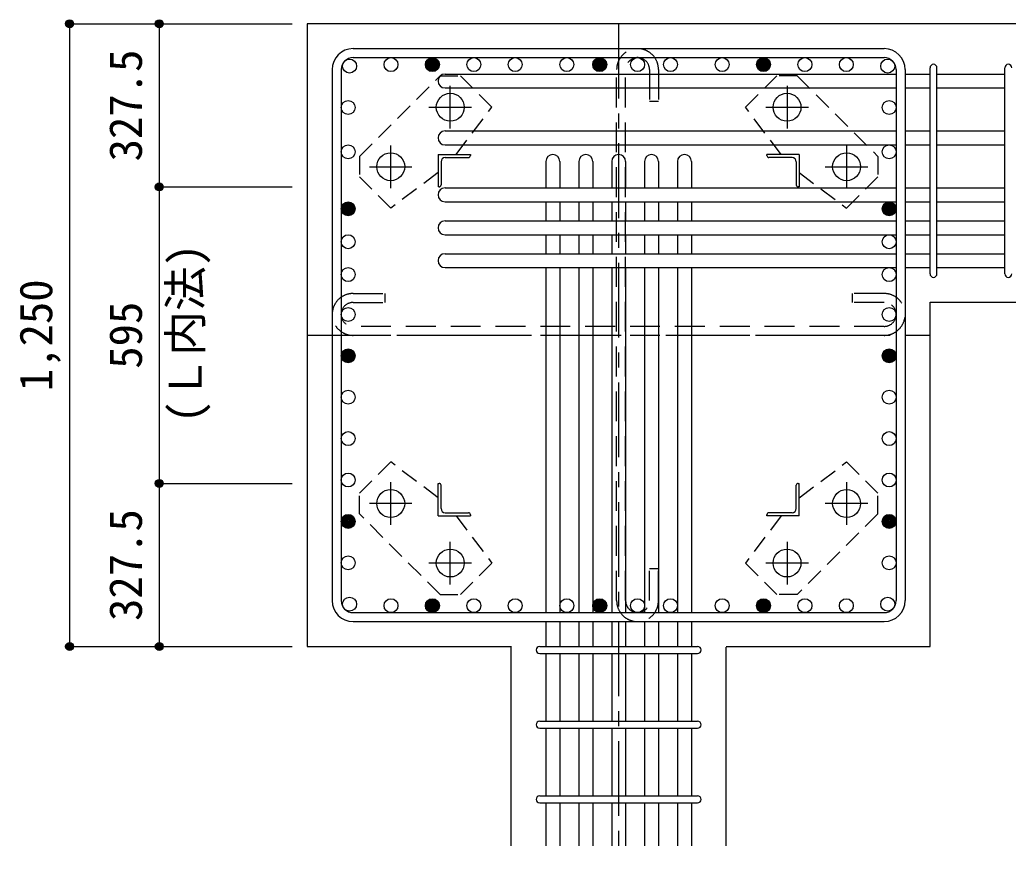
# Model space of a CAD drawing. Units: millimetres at full size, sheet at 1:30. Extents: x -5973 to 5954, y -4195 to 4201.
# Drawn here: x -650 to 1334, y 1473 to 3156 of the extents above; entities that cross this region are included whole.
import ezdxf
from ezdxf.enums import TextEntityAlignment as Align

# ---------------------------------------------------------------- set-up
doc = ezdxf.new("R2010")
doc.units = ezdxf.units.MM
doc.header["$LTSCALE"] = 30
doc.header["$PDMODE"] = 32
doc.header["$PDSIZE"] = 15
for name, pattern in [('CHAIN1', [8, 5, -1, 1, -1]), ('DASHED1', [1.8, 1.2, -0.6]), ('DASHED2', [3, 2, -1])]:
    doc.linetypes.add(name, pattern=pattern)
for name, color, linetype in [('0-1_躯体線', 2, 'Continuous'), ('0-2_アンカー、アングル', 4, 'Continuous'), ('0-3_立上り筋', 4, 'Continuous'), ('0-4_フープ筋', 7, 'Continuous'), ('0-5_基礎梁筋', 7, 'Continuous'), ('0-6_スタラップ筋', 7, 'Continuous'), ('0-7_文字', 4, 'Continuous'), ('0-9_プレート', 4, 'DASHED1'), ('0-C_中子', 7, 'DASHED2'), ('0-D_寸法', 4, 'Continuous')]:
    doc.layers.add(name, color=color, linetype=linetype)
doc.styles.add('ＭＳ ゴシック', font='')
doc.styles.get('ＭＳ ゴシック').set_extended_font_data('MS Gothic')

msp = doc.modelspace()

# ---------------------------------------------------------------- linework, layer by layer
at = {"layer": '0-1_躯体線'}
for p, q in [((1577.44, 3148.3), (-72.56, 3148.3)), ((-72.56, 3148.3), (-72.56, 1898.3)), ((1177.44, 2589.3), (1577.44, 2589.3)), ((1177.44, 1898.3), (1177.44, 2589.3)), ((-72.56, 1898.3), (337.22, 1898.3)), ((336.94, 1498.3), (336.94, 1898.3)), ((767.94, 1898.3), (1177.44, 1898.3)), ((767.94, 1498.3), (767.94, 1896.96))]:
    msp.add_line(p, q, dxfattribs=at)
at = {"layer": '0-2_アンカー、アングル', "linetype": 'CHAIN1'}
for p, q in [((214.44, 2938.1), (214.44, 3023.6)), ((890.44, 3023.6), (890.44, 2938.1)), ((171.64, 2980.8), (257.14, 2980.8)), ((847.74, 2980.8), (933.24, 2980.8)), ((94.94, 2818.6), (94.94, 2904.1)), ((1009.94, 2904.1), (1009.94, 2818.6)), ((52.14, 2861.3), (137.64, 2861.3)), ((967.24, 2861.3), (1052.74, 2861.3)), ((94.94, 2142.5), (94.94, 2228)), ((1009.94, 2228), (1009.94, 2142.5)), ((137.64, 2185.3), (52.14, 2185.3)), ((1052.74, 2185.3), (967.24, 2185.3)), ((214.44, 2023), (214.44, 2108.5)), ((890.44, 2108.5), (890.44, 2023)), ((257.14, 2065.8), (171.64, 2065.8)), ((933.24, 2065.8), (847.74, 2065.8))]:
    msp.add_line(p, q, dxfattribs=at)
at = {"layer": '0-2_アンカー、アングル'}
for p, q in [((189.94, 2885.8), (254.94, 2885.8)), ((189.94, 2885.8), (189.94, 2820.8)), ((204.44, 2879.8), (250.94, 2879.8)), ((254.94, 2885.8), (254.94, 2883.8)), ((914.94, 2885.8), (849.94, 2885.8)), ((849.94, 2883.8), (849.94, 2885.8)), ((900.44, 2879.8), (853.94, 2879.8)), ((914.94, 2885.8), (914.94, 2820.8)), ((195.94, 2871.3), (195.94, 2824.8)), ((908.94, 2871.3), (908.94, 2824.8)), ((191.94, 2820.8), (189.94, 2820.8)), ((914.94, 2820.8), (912.94, 2820.8)), ((189.94, 2225.8), (191.94, 2225.8)), ((189.94, 2160.8), (189.94, 2225.8)), ((912.94, 2225.8), (914.94, 2225.8)), ((914.94, 2160.8), (914.94, 2225.8)), ((195.94, 2175.3), (195.94, 2221.8)), ((908.94, 2175.3), (908.94, 2221.8)), ((204.44, 2166.8), (250.94, 2166.8)), ((254.94, 2162.8), (254.94, 2160.8)), ((849.94, 2160.8), (849.94, 2162.8)), ((900.44, 2166.8), (853.94, 2166.8)), ((189.94, 2160.8), (254.94, 2160.8)), ((914.94, 2160.8), (849.94, 2160.8))]:
    msp.add_line(p, q, dxfattribs=at)
at = {"layer": '0-2_アンカー、アングル', "color": 3}
for centre in [(214.44, 2980.8), (890.44, 2980.8), (94.94, 2861.3), (1009.94, 2861.3), (94.94, 2185.3), (1009.94, 2185.3), (214.44, 2065.8), (890.44, 2065.8)]:
    msp.add_circle(centre, 28, dxfattribs=at)
at = {"layer": '0-2_アンカー、アングル'}
for centre, radius, start, end in [((204.44, 2871.3), 8.5, 90, 180), ((250.94, 2883.8), 4, 270, 0), ((853.94, 2883.8), 4, 180, 270), ((900.44, 2871.3), 8.5, 0, 90), ((191.94, 2824.8), 4, 270, 0), ((912.94, 2824.8), 4, 180, 270), ((191.94, 2221.8), 4, 0, 90), ((912.94, 2221.8), 4, 90, 180), ((204.44, 2175.3), 8.5, 180, 270), ((250.94, 2162.8), 4, 0, 90), ((853.94, 2162.8), 4, 90, 180), ((900.44, 2175.3), 8.5, 270, 0)]:
    msp.add_arc(centre, radius, start, end, dxfattribs=at)
at = {"layer": '0-3_立上り筋', "color": 3}
for centre in [(12.37, 3063.37), (95.45, 3066.3), (95.45, 3066.3), (178.54, 3066.3), (178.54, 3066.3), (261.63, 3066.3), (261.63, 3066.3), (344.72, 3066.3), (344.72, 3066.3), (448.44, 3066.3), (514.44, 3066.3), (514.44, 3066.3), (590.44, 3066.3), (590.44, 3066.3), (656.44, 3066.3), (656.44, 3066.3), (760.16, 3066.3), (760.16, 3066.3), (843.24, 3066.3), (843.24, 3066.3), (926.33, 3066.3), (926.33, 3066.3), (1009.42, 3066.3), (1009.42, 3066.3), (1092.51, 3063.37), (1092.51, 3063.37), (1092.51, 3063.37), (9.44, 2980.28), (1095.44, 2980.28), (9.44, 2891.08), (1095.44, 2891.08), (9.44, 2776.8), (1095.44, 2776.8), (9.44, 2710.8), (1095.44, 2710.8), (9.44, 2644.8), (1095.44, 2644.8), (9.44, 2564.84), (1095.44, 2564.84), (9.44, 2481.76), (1095.44, 2481.76), (9.44, 2398.67), (1095.44, 2398.67), (9.44, 2315.58), (1095.44, 2315.58), (9.44, 2232.49), (1095.44, 2232.49), (9.44, 2149.4), (1095.44, 2149.4), (9.44, 2066.32), (1095.44, 2066.32), (12.37, 1983.23), (12.37, 1983.23), (95.45, 1980.3), (95.45, 1980.3), (178.54, 1980.3), (178.54, 1980.3), (261.63, 1980.3), (261.63, 1980.3), (344.72, 1980.3), (344.72, 1980.3), (448.44, 1980.3), (514.44, 1980.3), (514.44, 1980.3), (590.44, 1980.3), (590.44, 1980.3), (656.44, 1980.3), (656.44, 1980.3), (760.16, 1980.3), (760.16, 1980.3), (843.24, 1980.3), (843.24, 1980.3), (926.33, 1980.3), (926.33, 1980.3), (1009.42, 1980.3), (1009.42, 1980.3), (1092.51, 1983.23), (1092.51, 1983.23)]:
    msp.add_circle(centre, 14, dxfattribs=at)
at = {"layer": '0-3_立上り筋'}
for centre, radius in [((178.54, 3066.3), 14), ((178.54, 3066.3), 12.6), ((178.54, 3066.3), 11.2), ((178.54, 3066.3), 9.8), ((514.44, 3066.3), 14), ((514.44, 3066.3), 12.6), ((514.44, 3066.3), 11.2), ((514.44, 3066.3), 9.8), ((843.24, 3066.3), 14), ((843.24, 3066.3), 12.6), ((843.24, 3066.3), 11.2), ((843.24, 3066.3), 9.8), ((178.54, 3066.3), 8.4), ((178.54, 3066.3), 7), ((178.54, 3066.3), 5.6), ((178.54, 3066.3), 4.2), ((178.54, 3066.3), 2.8), ((178.54, 3066.3), 1.4), ((514.44, 3066.3), 8.4), ((514.44, 3066.3), 7), ((514.44, 3066.3), 5.6), ((514.44, 3066.3), 4.2), ((514.44, 3066.3), 2.8), ((514.44, 3066.3), 1.4), ((843.24, 3066.3), 8.4), ((843.24, 3066.3), 7), ((843.24, 3066.3), 5.6), ((843.24, 3066.3), 4.2), ((843.24, 3066.3), 2.8), ((843.24, 3066.3), 1.4), ((9.44, 2776.8), 14), ((9.44, 2776.8), 12.6), ((9.44, 2776.8), 11.2), ((9.44, 2776.8), 9.8), ((9.44, 2776.8), 8.4), ((9.44, 2776.8), 7), ((9.44, 2776.8), 5.6), ((9.44, 2776.8), 4.2), ((9.44, 2776.8), 2.8), ((9.44, 2776.8), 1.4), ((1095.44, 2776.8), 14), ((1095.44, 2776.8), 12.6), ((1095.44, 2776.8), 11.2), ((1095.44, 2776.8), 9.8), ((1095.44, 2776.8), 8.4), ((1095.44, 2776.8), 7), ((1095.44, 2776.8), 5.6), ((1095.44, 2776.8), 4.2), ((1095.44, 2776.8), 2.8), ((1095.44, 2776.8), 1.4), ((9.44, 2481.76), 14), ((9.44, 2481.76), 12.6), ((9.44, 2481.76), 11.2), ((9.44, 2481.76), 9.8), ((9.44, 2481.76), 8.4), ((9.44, 2481.76), 7), ((9.44, 2481.76), 5.6), ((9.44, 2481.76), 4.2), ((9.44, 2481.76), 2.8), ((9.44, 2481.76), 1.4), ((1095.44, 2481.76), 14), ((1095.44, 2481.76), 12.6), ((1095.44, 2481.76), 11.2), ((1095.44, 2481.76), 9.8), ((1095.44, 2481.76), 8.4), ((1095.44, 2481.76), 7), ((1095.44, 2481.76), 5.6), ((1095.44, 2481.76), 4.2), ((1095.44, 2481.76), 2.8), ((1095.44, 2481.76), 1.4), ((9.44, 2149.4), 14), ((1095.44, 2149.4), 14), ((9.44, 2149.4), 12.6), ((9.44, 2149.4), 11.2), ((9.44, 2149.4), 9.8), ((9.44, 2149.4), 8.4), ((9.44, 2149.4), 7), ((9.44, 2149.4), 5.6), ((9.44, 2149.4), 4.2), ((9.44, 2149.4), 2.8), ((9.44, 2149.4), 1.4), ((1095.44, 2149.4), 12.6), ((1095.44, 2149.4), 11.2), ((1095.44, 2149.4), 9.8), ((1095.44, 2149.4), 8.4), ((1095.44, 2149.4), 7), ((1095.44, 2149.4), 5.6), ((1095.44, 2149.4), 4.2), ((1095.44, 2149.4), 2.8), ((1095.44, 2149.4), 1.4), ((178.54, 1980.3), 14), ((178.54, 1980.3), 12.6), ((178.54, 1980.3), 11.2), ((178.54, 1980.3), 9.8), ((178.54, 1980.3), 8.4), ((178.54, 1980.3), 7), ((178.54, 1980.3), 5.6), ((178.54, 1980.3), 4.2), ((514.44, 1980.3), 14), ((514.44, 1980.3), 12.6), ((514.44, 1980.3), 11.2), ((514.44, 1980.3), 9.8), ((514.44, 1980.3), 8.4), ((514.44, 1980.3), 7), ((514.44, 1980.3), 5.6), ((514.44, 1980.3), 4.2), ((843.24, 1980.3), 14), ((843.24, 1980.3), 12.6), ((843.24, 1980.3), 11.2), ((843.24, 1980.3), 9.8), ((843.24, 1980.3), 8.4), ((843.24, 1980.3), 7), ((843.24, 1980.3), 5.6), ((843.24, 1980.3), 4.2), ((178.54, 1980.3), 2.8), ((178.54, 1980.3), 1.4), ((514.44, 1980.3), 2.8), ((514.44, 1980.3), 1.4), ((843.24, 1980.3), 2.8), ((843.24, 1980.3), 1.4)]:
    msp.add_circle(centre, radius, dxfattribs=at)
at = {"layer": '0-4_フープ筋'}
for p, q in [((19.44, 3098.3), (1085.44, 3098.3)), ((19.44, 3080.3), (1085.44, 3080.3)), ((-22.56, 3056.3), (-22.56, 1990.3)), ((-4.56, 3056.3), (-4.56, 1990.3)), ((1109.44, 3056.3), (1109.44, 1990.3)), ((1127.44, 3056.3), (1127.44, 1990.3)), ((19.44, 1966.3), (1085.44, 1966.3)), ((19.44, 1948.3), (1085.44, 1948.3))]:
    msp.add_line(p, q, dxfattribs=at)
for centre, radius, start, end in [((19.44, 3056.3), 42, 90, 180), ((1085.44, 3056.3), 42, 0, 90), ((19.44, 3056.3), 24, 90, 180), ((1085.44, 3056.3), 24, 0, 90), ((1085.44, 3056.3), 24, 0, 90), ((19.44, 1990.3), 42, 180, 270), ((19.44, 1990.3), 24, 180, 270), ((1085.44, 1990.3), 42, 270, 0), ((1085.44, 1990.3), 24, 270, 0)]:
    msp.add_arc(centre, radius, start, end, dxfattribs=at)
at = {"layer": '0-5_基礎梁筋'}
for p, q in [((203.94, 3047.37), (1109.44, 3047.37)), ((1127.44, 3047.37), (1177.44, 3047.37)), ((1191.44, 3047.37), (1327.44, 3047.37)), ((203.94, 3019.37), (1109.44, 3019.37)), ((1127.44, 3019.37), (1177.44, 3019.37)), ((1191.44, 3019.37), (1327.44, 3019.37)), ((203.94, 2933.08), (1109.44, 2933.08)), ((1127.44, 2933.08), (1177.44, 2933.08)), ((1191.44, 2933.08), (1327.44, 2933.08)), ((203.94, 2905.08), (1109.44, 2905.08)), ((1127.44, 2905.08), (1177.44, 2905.08)), ((1191.44, 2905.08), (1327.44, 2905.08)), ((406.44, 2871.8), (406.44, 2818.8)), ((434.44, 2871.8), (434.44, 2818.8)), ((472.44, 2871.8), (472.44, 2818.8)), ((500.44, 2871.8), (500.44, 2818.8)), ((538.44, 2871.8), (538.44, 2818.8)), ((566.44, 2871.8), (566.44, 2818.8)), ((604.44, 2871.8), (604.44, 2818.8)), ((632.44, 2871.8), (632.44, 2818.8)), ((670.44, 2871.8), (670.44, 2818.8)), ((698.44, 2871.8), (698.44, 2818.8)), ((203.94, 2818.8), (1109.44, 2818.8)), ((1127.44, 2818.8), (1177.44, 2818.8)), ((1191.44, 2818.8), (1327.44, 2818.8)), ((203.94, 2790.8), (1109.44, 2790.8)), ((406.44, 2790.8), (406.44, 2752.8)), ((434.44, 2790.8), (434.44, 2752.8)), ((472.44, 2790.8), (472.44, 2752.8)), ((500.44, 2790.8), (500.44, 2752.8)), ((538.44, 2790.8), (538.44, 2752.8)), ((566.44, 2790.8), (566.44, 2752.8)), ((604.44, 2790.8), (604.44, 2752.8)), ((632.44, 2790.8), (632.44, 2752.8)), ((670.44, 2790.8), (670.44, 2752.8)), ((698.44, 2790.8), (698.44, 2752.8)), ((1127.44, 2790.8), (1177.44, 2790.8)), ((1191.44, 2790.8), (1327.44, 2790.8)), ((203.94, 2752.8), (1109.44, 2752.8)), ((1127.44, 2752.8), (1177.44, 2752.8)), ((1191.44, 2752.8), (1327.44, 2752.8)), ((203.94, 2724.8), (1109.44, 2724.8)), ((406.44, 2724.8), (406.44, 2686.8)), ((434.44, 2724.8), (434.44, 2686.8)), ((472.44, 2724.8), (472.44, 2686.8)), ((500.44, 2724.8), (500.44, 2686.8)), ((538.44, 2724.8), (538.44, 2686.8)), ((566.44, 2724.8), (566.44, 2686.8)), ((604.44, 2724.8), (604.44, 2686.8)), ((632.44, 2724.8), (632.44, 2686.8)), ((670.44, 2724.8), (670.44, 2686.8)), ((698.44, 2724.8), (698.44, 2686.8)), ((1127.44, 2724.8), (1177.44, 2724.8)), ((1191.44, 2724.8), (1327.44, 2724.8)), ((203.94, 2686.8), (1109.44, 2686.8)), ((1127.44, 2686.8), (1177.44, 2686.8)), ((1191.44, 2686.8), (1327.44, 2686.8)), ((203.94, 2658.8), (1109.44, 2658.8)), ((406.44, 2658.8), (406.44, 1966.3)), ((434.44, 2658.8), (434.44, 1966.3)), ((472.44, 2658.8), (472.44, 1966.3)), ((500.44, 2658.8), (500.44, 1966.3)), ((538.44, 2658.8), (538.44, 1966.3)), ((566.44, 2658.8), (566.44, 1966.3)), ((604.44, 2658.8), (604.44, 1966.3)), ((632.44, 2658.8), (632.44, 1966.3)), ((670.44, 2658.8), (670.44, 1966.3)), ((698.44, 2658.8), (698.44, 1966.3)), ((1127.44, 2658.8), (1177.44, 2658.8)), ((1191.44, 2658.8), (1327.44, 2658.8)), ((406.44, 1948.3), (406.44, 1898.3)), ((434.44, 1948.3), (434.44, 1898.3)), ((472.44, 1948.3), (472.44, 1898.3)), ((500.44, 1948.3), (500.44, 1898.3)), ((538.44, 1948.3), (538.44, 1898.3)), ((566.44, 1948.3), (566.44, 1898.3)), ((604.44, 1948.3), (604.44, 1898.3)), ((632.44, 1948.3), (632.44, 1898.3)), ((670.44, 1948.3), (670.44, 1898.3)), ((698.44, 1948.3), (698.44, 1898.3)), ((406.44, 1884.3), (406.44, 1748.3)), ((434.44, 1884.3), (434.44, 1748.3)), ((472.44, 1884.3), (472.44, 1748.3)), ((500.44, 1884.3), (500.44, 1748.3)), ((538.44, 1884.3), (538.44, 1748.3)), ((566.44, 1884.3), (566.44, 1748.3)), ((604.44, 1884.3), (604.44, 1748.3)), ((632.44, 1884.3), (632.44, 1748.3)), ((670.44, 1884.3), (670.44, 1748.3)), ((698.44, 1884.3), (698.44, 1748.3)), ((406.44, 1734.3), (406.44, 1598.3)), ((434.44, 1734.3), (434.44, 1598.3)), ((472.44, 1734.3), (472.44, 1598.3)), ((500.44, 1734.3), (500.44, 1598.3)), ((538.44, 1734.3), (538.44, 1598.3)), ((566.44, 1734.3), (566.44, 1598.3)), ((604.44, 1734.3), (604.44, 1598.3)), ((632.44, 1734.3), (632.44, 1598.3)), ((670.44, 1734.3), (670.44, 1598.3)), ((698.44, 1734.3), (698.44, 1598.3)), ((406.44, 1584.3), (406.44, 1498.3)), ((434.44, 1584.3), (434.44, 1498.3)), ((472.44, 1584.3), (472.44, 1498.3)), ((500.44, 1584.3), (500.44, 1498.3)), ((538.44, 1584.3), (538.44, 1498.3)), ((566.44, 1584.3), (566.44, 1498.3)), ((604.44, 1584.3), (604.44, 1498.3)), ((632.44, 1584.3), (632.44, 1498.3)), ((670.44, 1584.3), (670.44, 1498.3)), ((698.44, 1584.3), (698.44, 1498.3))]:
    msp.add_line(p, q, dxfattribs=at)
for centre, start, end in [((203.94, 3033.37), 90, 270), ((203.94, 2919.08), 90, 270), ((420.44, 2871.8), 0, 180), ((486.44, 2871.8), 0, 180), ((552.44, 2871.8), 0, 180), ((618.44, 2871.8), 0, 180), ((684.44, 2871.8), 0, 180), ((203.94, 2804.8), 90, 270), ((203.94, 2738.8), 90, 270), ((203.94, 2672.8), 90, 270)]:
    msp.add_arc(centre, 14, start, end, dxfattribs=at)
at = {"layer": '0-6_スタラップ筋'}
for p, q in [((1177.44, 2646.3), (1177.44, 3059.87)), ((1191.44, 2646.3), (1191.44, 3059.87)), ((1327.44, 2646.3), (1327.44, 3059.87)), ((393.94, 1898.3), (710.94, 1898.3)), ((393.94, 1884.3), (710.94, 1884.3)), ((393.94, 1748.3), (710.94, 1748.3)), ((393.94, 1734.3), (710.94, 1734.3)), ((393.94, 1598.3), (710.94, 1598.3)), ((393.94, 1584.3), (710.94, 1584.3))]:
    msp.add_line(p, q, dxfattribs=at)
for centre, start, end in [((1184.44, 3059.87), 0, 180), ((1184.44, 3059.87), 0, 180), ((1184.44, 3059.87), 0, 180), ((1184.44, 3059.87), 0, 180), ((1334.44, 3059.87), 0, 180), ((1184.44, 2646.3), 180, 0), ((1184.44, 2646.3), 180, 0), ((1184.44, 2646.3), 180, 0), ((1184.44, 2646.3), 180, 0), ((1334.44, 2646.3), 180, 0), ((393.94, 1891.3), 90, 270), ((393.94, 1891.3), 90, 270), ((393.94, 1891.3), 90, 270), ((393.94, 1891.3), 90, 270), ((710.94, 1891.3), 270, 90), ((710.94, 1891.3), 270, 90), ((710.94, 1891.3), 270, 90), ((710.94, 1891.3), 270, 90), ((393.94, 1741.3), 90, 270), ((710.94, 1741.3), 270, 90), ((393.94, 1591.3), 90, 270), ((710.94, 1591.3), 270, 90)]:
    msp.add_arc(centre, 7, start, end, dxfattribs=at)
at = {"layer": '0-9_プレート'}
for p, q in [((32, 2881.81), (193.93, 3043.73)), ((193.93, 3043.73), (234.94, 3043.73)), ((297.88, 2980.8), (234.94, 3043.73)), ((910.94, 3043.73), (869.93, 3043.73)), ((910.94, 3043.73), (1072.87, 2881.8)), ((226.12, 2885.8), (297.88, 2980.8)), ((32, 2881.81), (32, 2840.79)), ((1072.87, 2881.8), (1072.87, 2840.79)), ((914.94, 2849.62), (1009.94, 2777.86)), ((1009.94, 2777.86), (1072.87, 2840.79)), ((94.94, 2268.74), (32, 2205.8)), ((189.93, 2196.98), (94.94, 2268.74)), ((32, 2164.79), (32, 2205.81)), ((1072.87, 2164.79), (1072.87, 2205.81)), ((193.93, 2002.87), (32, 2164.79)), ((1072.87, 2164.79), (910.94, 2002.87)), ((878.76, 2160.8), (807, 2065.8)), ((807, 2065.8), (869.93, 2002.87)), ((193.93, 2002.87), (234.94, 2002.87)), ((910.94, 2002.87), (869.93, 2002.87))]:
    msp.add_line(p, q, dxfattribs=at)
for points in [[(878.76, 2885.8), (807, 2980.8), (869.93, 3043.73)], [(189.94, 2849.62), (94.94, 2777.86), (32, 2840.79)], [(914.94, 2196.98), (1009.94, 2268.74), (1072.87, 2205.81)], [(226.12, 2160.8), (297.88, 2065.8), (234.94, 2002.87)]]:
    msp.add_lwpolyline(points, dxfattribs=at)
at = {"layer": '0-C_中子'}
for p, q in [((548.44, 1990.3), (548.44, 3056.3)), ((566.44, 1990.3), (566.44, 3056.3)), ((614.44, 3056.3), (614.44, 2992.3)), ((632.44, 3056.3), (632.44, 2992.3)), ((632.44, 2992.3), (614.44, 2992.3)), ((19.44, 2606.84), (83.44, 2606.84)), ((83.44, 2606.84), (83.44, 2588.84)), ((19.44, 2588.84), (83.44, 2588.84)), ((1085.44, 2588.84), (1021.44, 2588.84)), ((1085.44, 2540.84), (19.44, 2540.84)), ((1085.44, 2522.84), (19.44, 2522.84)), ((614.44, 1990.3), (614.44, 2054.3))]:
    msp.add_line(p, q, dxfattribs=at)
for points in [[(1085.44, 2606.84), (1021.44, 2606.84), (1021.44, 2588.84)], [(632.44, 1990.3), (632.44, 2054.3), (614.44, 2054.3)]]:
    msp.add_lwpolyline(points, dxfattribs=at)
for centre, radius, start, end in [((590.44, 3056.3), 42, 0, 180), ((590.44, 3056.3), 24, 0, 180), ((19.44, 2564.84), 42, 90, 270), ((1085.44, 2564.84), 42, 270, 90), ((19.44, 2564.84), 24, 90, 270), ((1085.44, 2564.84), 24, 270, 90), ((590.44, 1990.3), 42, 180, 0), ((590.44, 1990.3), 24, 180, 0)]:
    msp.add_arc(centre, radius, start, end, dxfattribs=at)
at = {"layer": '0-D_寸法'}
for p, q in [((-549.6, 3148.3), (-549.6, 1898.3)), ((-549.6, 3148.3), (-369.6, 3148.3)), ((-549.6, 3148.3), (-369.6, 3148.3)), ((-369.6, 3148.3), (-102.56, 3148.3)), ((-369.6, 3148.3), (-369.6, 2820.8)), ((-369.6, 3148.3), (-102.56, 3148.3)), ((-369.6, 2820.8), (-102.56, 2820.8)), ((-369.6, 2820.8), (-369.6, 2225.8)), ((-369.6, 2225.8), (-102.56, 2225.8)), ((-369.6, 2225.8), (-369.6, 1898.3)), ((-549.6, 1898.3), (-369.6, 1898.3)), ((-369.6, 1898.3), (-102.56, 1898.3))]:
    msp.add_line(p, q, dxfattribs=at)
at = {"layer": '0-D_寸法', "linetype": 'CHAIN1'}
for p, q in [((552.44, 3148.3), (552.44, 1473.3)), ((-72.56, 2523.3), (1177.44, 2523.3))]:
    msp.add_line(p, q, dxfattribs=at)
at = {"layer": '0-D_寸法'}
for centre, radius in [((-549.6, 3148.3), 8), ((-549.6, 3148.3), 7.2), ((-369.6, 3148.3), 8), ((-369.6, 3148.3), 7.2), ((-549.6, 3148.3), 6.4), ((-549.6, 3148.3), 5.6), ((-549.6, 3148.3), 4.8), ((-549.6, 3148.3), 4), ((-549.6, 3148.3), 3.2), ((-549.6, 3148.3), 2.4), ((-549.6, 3148.3), 1.6), ((-549.6, 3148.3), 0.8), ((-369.6, 3148.3), 6.4), ((-369.6, 3148.3), 5.6), ((-369.6, 3148.3), 4.8), ((-369.6, 3148.3), 4), ((-369.6, 3148.3), 3.2), ((-369.6, 3148.3), 2.4), ((-369.6, 3148.3), 1.6), ((-369.6, 3148.3), 0.8), ((-369.6, 2820.8), 8), ((-369.6, 2820.8), 7.2), ((-369.6, 2820.8), 6.4), ((-369.6, 2820.8), 5.6), ((-369.6, 2820.8), 4.8), ((-369.6, 2820.8), 4), ((-369.6, 2820.8), 3.2), ((-369.6, 2820.8), 2.4), ((-369.6, 2820.8), 1.6), ((-369.6, 2820.8), 0.8), ((-369.6, 2225.8), 8), ((-369.6, 2225.8), 7.2), ((-369.6, 2225.8), 6.4), ((-369.6, 2225.8), 5.6), ((-369.6, 2225.8), 4.8), ((-369.6, 2225.8), 4), ((-369.6, 2225.8), 3.2), ((-369.6, 2225.8), 2.4), ((-369.6, 2225.8), 1.6), ((-369.6, 2225.8), 0.8), ((-549.6, 1898.3), 8), ((-549.6, 1898.3), 7.2), ((-369.6, 1898.3), 8), ((-369.6, 1898.3), 7.2), ((-549.6, 1898.3), 6.4), ((-549.6, 1898.3), 5.6), ((-549.6, 1898.3), 4.8), ((-549.6, 1898.3), 4), ((-549.6, 1898.3), 3.2), ((-549.6, 1898.3), 2.4), ((-549.6, 1898.3), 1.6), ((-549.6, 1898.3), 0.8), ((-369.6, 1898.3), 6.4), ((-369.6, 1898.3), 5.6), ((-369.6, 1898.3), 4.8), ((-369.6, 1898.3), 4), ((-369.6, 1898.3), 3.2), ((-369.6, 1898.3), 2.4), ((-369.6, 1898.3), 1.6), ((-369.6, 1898.3), 0.8)]:
    msp.add_circle(centre, radius, dxfattribs=at)
at = {"layer": '0-D_寸法', "color": 7}
for p in [(-549.6, 3148.3), (-369.6, 3148.3), (-369.6, 2820.8), (-369.6, 2225.8), (-549.6, 1898.3), (-369.6, 1898.3)]:
    msp.add_point(p, dxfattribs=at)

# ---------------------------------------------------------------- texts
at = {"layer": '0-7_文字', "style": 'ＭＳ ゴシック'}
msp.add_text('(Ｌ内法)', height=65.98, rotation=90, dxfattribs=at).set_placement((-264.55, 2346.7), align=Align.BOTTOM_LEFT)
at = {"layer": '0-D_寸法', "style": 'ＭＳ ゴシック'}
for s, p in [('327.5', (-384.6, 2872.05)), ('1,250', (-564.6, 2410.8)), ('595', (-384.6, 2455.8)), ('327.5', (-384.6, 1949.55))]:
    msp.add_text(s, height=65.98, rotation=90, dxfattribs=at).set_placement(p, align=Align.BOTTOM_LEFT)

doc.saveas('drawing.dxf')
